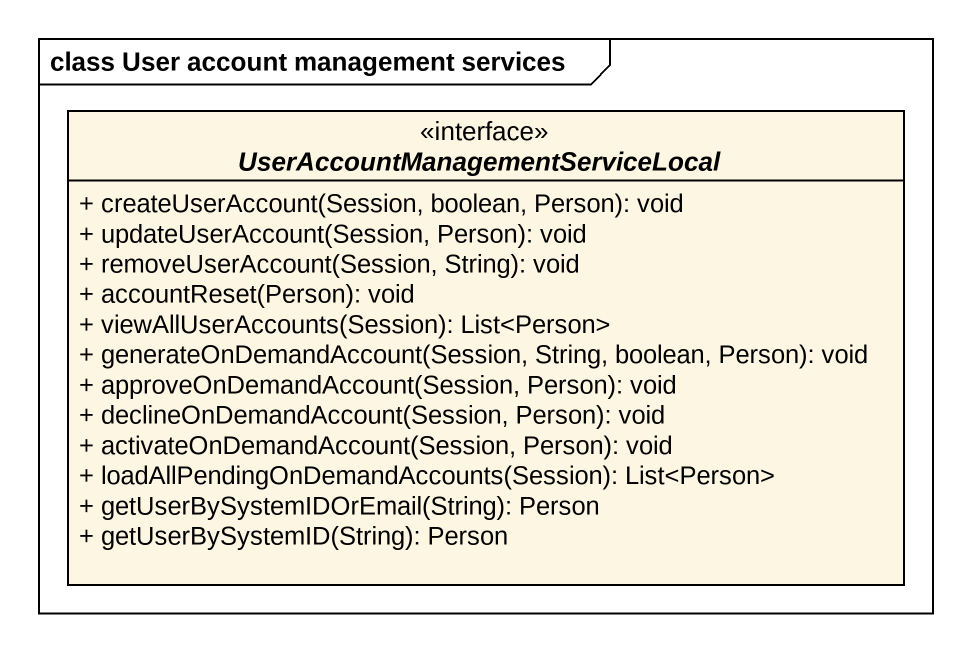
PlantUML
@startuml
mainframe class User account management services
hide circle
hide empty members
skinparam classAttributeIconSize 0
interface "UserAccountManagementServiceLocal" as UserAccountManagementService <<interface>> {
  + createUserAccount(Session, boolean, Person): void
  + updateUserAccount(Session, Person): void
  + removeUserAccount(Session, String): void
  + accountReset(Person): void
  + viewAllUserAccounts(Session): List<Person>
  + generateOnDemandAccount(Session, String, boolean, Person): void
  + approveOnDemandAccount(Session, Person): void
  + declineOnDemandAccount(Session, Person): void
  + activateOnDemandAccount(Session, Person): void
  + loadAllPendingOnDemandAccounts(Session): List<Person>
  + getUserBySystemIDOrEmail(String): Person
  + getUserBySystemID(String): Person
}
@enduml
